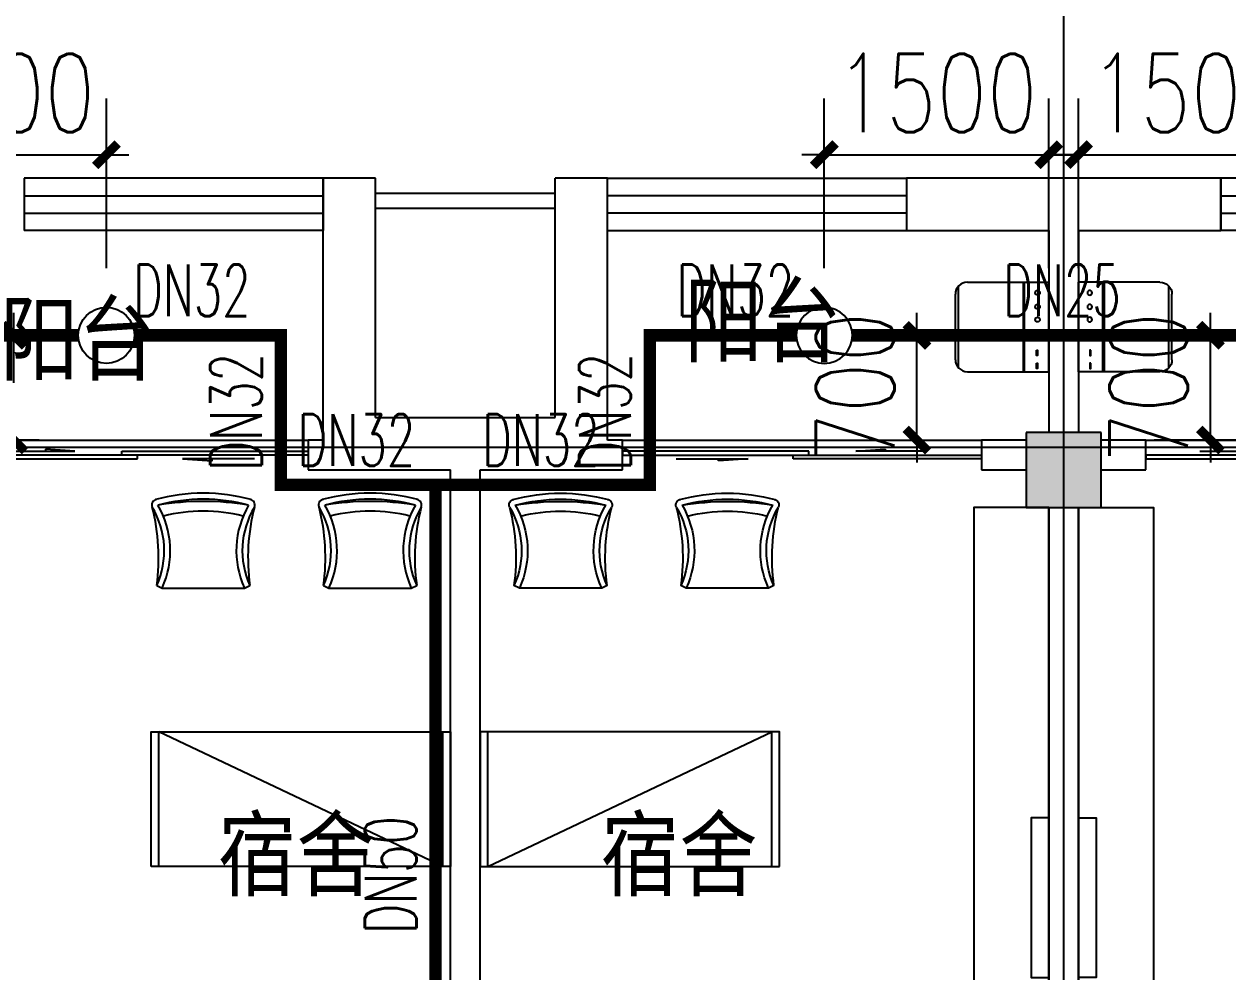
# Model space of a CAD drawing. Extents: x 0 to 2838408, y -923048 to 203859.
# Drawn here: x 2714313 to 2722361, y -334680 to -328345 of the extents above; entities that cross this region are included whole.
import ezdxf

# ---------------------------------------------------------------- set-up
doc = ezdxf.new("R2010")
doc.units = 0
doc.header["$LTSCALE"] = 1000
for name, color, linetype in [('A-Fixt', 81, 'Continuous'), ('COLUMN', 9, 'Continuous'), ('DOTE', 8, 'Continuous'), ('E2-栏杆', 92, 'Continuous'), ('EQUIP_喷头', 7, 'Continuous'), ('PIPE-喷淋', 6, 'Continuous'), ('PUB_HATCH', 8, 'Continuous'), ('PUB_TEXT', 7, 'Continuous'), ('TEXT_喷淋', 7, 'Continuous'), ('TWT_DIM', 3, 'Continuous'), ('WALL', 9, 'Continuous'), ('WINDOW', 4, 'Continuous'), ('XREF', 8, 'Continuous'), ('配景', 3, 'Continuous')]:
    doc.layers.add(name, color=color, linetype=linetype)
doc.styles.add('_TCH_DIM_T3', font='SIMPLEX', dxfattribs={"width": 0.75, "bigfont": 'HZTXT'})
doc.styles.add('_TWT_PIPEDN', font='SIMPLEX', dxfattribs={"width": 0.8, "height": 2.3, "bigfont": 'HZTXT'})
doc.styles.get("Standard").update_dxf_attribs({"font": 'geniso.shx', "bigfont": 'hztxt.shx'})
doc.dimstyles.new('_TWT_ARCH&&150', dxfattribs={"dimtxt": 525, "dimasz": 150, "dimexe": 375, "dimexo": 450, "dimgap": 150, "dimtad": 1, "dimdec": 0, "dimzin": 0, "dimdsep": 46, "dimtxsty": '_TCH_DIM_T3', "dimblk": 'ARCHTICK', "dimcen": 0.09, "dimclrt": 7, "dimazin": 2, "dimtfac": 1, "dimtdec": 0, "dimtix": 1, "dimtmove": 2, "dimatfit": 3, "dimfxl": 1, "dimtolj": 1, "dimtzin": 0, "dimarcsym": 0})

# ---------------------------------------------------------------- blocks, each defined once
blk = doc.blocks.new('单人床')
at = {"layer": 'A-Fixt'}
for p, q in [((47773.8, 13973.4), (48673.8, 13973.4)), ((47773.8, 12073.4), (48673.8, 13973.4)), ((47773.8, 12073.4), (48673.8, 12073.4))]:
    blk.add_line(p, q, dxfattribs=at)
blk.add_lwpolyline([(47773.8, 14023.4), (48673.8, 14023.4), (48673.8, 12023.4), (47773.8, 12023.4), (47773.8, 14023.4)], dxfattribs=at)
blk = doc.blocks.new('CH_AP01')
for p, q in [((-311.4, 16.6), (-275, 0)), ((-275, 0), (275, 0)), ((275, 0), (311.4, 16.6))]:
    blk.add_line(p, q)
for centre, radius, start, end in [((-306.8, 555.3), 37.8, 100.18588, 202.83587), ((0, -578.9), 1212.6, 74.71041, 105.28959), ((0, -578.9), 1172.6, 75.02868, 104.97132), ((0, -1278.1), 1856.9, 80.61099, 99.38901), ((306.8, 555.3), 37.8, 337.16413, 79.81412), ((-1658.4, 201.9), 1359.7, 352.16586, 14.42826), ((-823.7, 250), 562.9, 335.50378, 31.09034), ((-823.7, 250), 602.9, 335.50378, 30.26909), ((0, -578.9), 1092.6, 75.87672, 104.12328), ((823.7, 250), 602.9, 149.73091, 204.49622), ((823.7, 250), 562.9, 148.90966, 204.49622), ((1658.4, 201.9), 1359.7, 165.57174, 187.83414)]:
    blk.add_arc(centre, radius, start, end)
blk = doc.blocks.new('A$C61295E98')
at = {"color": 3}
for p, q in [((544, 597.9), (0, 597.9)), ((0, 597.9), (0, 0)), ((161.4, 597.9), (161.4, 0)), ((170.4, 0.2), (170.4, 597.6)), ((602.7, 572.2), (602.7, 25.6)), ((624, 517.9), (624, 80)), ((544, 0), (0, 0))]:
    blk.add_line(p, q, dxfattribs=at)
for points in [[(81.8, 540.3), (75.3, 540.3), (75.3, 576.8), (81.8, 576.8)], [(81.8, 453.1), (75.3, 453.1), (75.3, 489.6), (81.8, 489.6)], [(81.8, 352.9), (75.3, 352.9), (75.3, 389.4), (81.8, 389.4)]]:
    blk.add_lwpolyline(points, close=True, dxfattribs=at)
for centre in [(74, 250.1), (74, 164.2), (74, 70.5)]:
    blk.add_circle(centre, 15.7, dxfattribs=at)
for centre, start, end in [((544, 517.9), 360, 90), ((544, 80), 270, 0)]:
    blk.add_arc(centre, 80, start, end, dxfattribs=at)
blk = doc.blocks.new('宿舍')
at = {"layer": 'A-Fixt'}
for p, q in [((47853.8, 13801.7), (48353.8, 15701.7)), ((48353.8, 13801.7), (47853.8, 15701.7)), ((47853.8, 13801.7), (48353.8, 13801.7))]:
    blk.add_line(p, q, dxfattribs=at)
for points in [[(47853.8, 8601.7), (48353.8, 8601.7), (48353.8, 15701.7), (47853.8, 15701.7)], [(47853.8, 10676.1), (47970.5, 10676.1), (47970.5, 11742.6), (47853.8, 11742.6)]]:
    blk.add_lwpolyline(points, close=True, dxfattribs=at)
at = {"xscale": -1, "rotation": 90}
for p in [(63677.2, 60475.5), (63677.2, 58775.5)]:
    blk.add_blockref('单人床', p, dxfattribs=at)
at = {"layer": 'A-Fixt', "xscale": -1, "rotation": 180}
for p in [(50002, 9140.5), (51117.2, 9140.5)]:
    blk.add_blockref('CH_AP01', p, dxfattribs=at)
at = {"layer": '配景', "color": 252}
blk.add_blockref('A$C61295E98', (47853.8, 7096.6), dxfattribs=at)
blk = doc.blocks.new('$WINLIB2D$00000001')
at = {"color": 0}
for points in [[(-0.5, 0.5), (-0.5, -0.5)], [(-0.5, 0.5), (0.5, 0.5)], [(0.5, -0.5), (0.5, 0.5)], [(0.5, 0.1667), (-0.5, 0.1667)], [(0.5, -0.1667), (-0.5, -0.1667)], [(-0.5, -0.5), (0.5, -0.5)]]:
    blk.add_lwpolyline(points, dxfattribs=at)
blk = doc.blocks.new('$DorLib2D$00000131')
at = {"color": 0, "linetype": 'Continuous'}
for p, q in [((0.15, 0.125), (0.2319, 0.1973)), ((0.2319, 0.1973), (0.2319, 0.125)), ((-0.5, 0.125), (-0.5, 0)), ((0.0192, 0.125), (-0.5, 0.125)), ((0.0192, 0), (0.0192, 0.125)), ((0.35, 0.125), (0.15, 0.125)), ((-0.5, 0), (0.0192, 0)), ((-0.024, 0), (0.5, 0)), ((-0.024, -0.125), (-0.024, 0)), ((0.5, 0), (0.5, -0.125)), ((-0.35, -0.125), (-0.15, -0.125)), ((-0.2319, -0.1973), (-0.2319, -0.125)), ((-0.15, -0.125), (-0.2319, -0.1973)), ((0.5, -0.125), (-0.024, -0.125))]:
    blk.add_line(p, q, dxfattribs=at)
blk = doc.blocks.new('2F1')
at = {"layer": 'PUB_HATCH'}
blk.add_hatch(color=256, dxfattribs=at).paths.add_polyline_path([(2384966.7, -331075.2), (2384966.7, -331575.2), (2385466.7, -331575.2), (2385466.7, -331075.2)])
at = {"layer": 'COLUMN'}
for p, q in [((2384966.7, -331075.2), (2384966.7, -331575.2)), ((2385466.7, -331075.2), (2384966.7, -331075.2)), ((2385466.7, -331575.2), (2385466.7, -331075.2)), ((2384966.7, -331575.2), (2385466.7, -331575.2))]:
    blk.add_line(p, q, dxfattribs=at)
at = {"layer": 'DOTE'}
for p, q in [((2385216.7, -327575.2), (2385216.7, -410775.2)), ((2453916.7, -331175.2), (2343216.7, -331175.2)), ((2453916.7, -331175.2), (2343216.7, -331175.2))]:
    blk.add_line(p, q, dxfattribs=at)
at = {"layer": 'E2-栏杆'}
for points in [[(2380616.7, -329475.2), (2381816.7, -329475.2)], [(2380616.7, -329575.2), (2381816.7, -329575.2)]]:
    blk.add_lwpolyline(points, dxfattribs=at)
at = {"layer": 'WALL'}
for p, q in [((2380616.7, -329375.2), (2380266.7, -329375.2)), ((2380266.7, -329375.2), (2380266.7, -329725.2)), ((2380616.7, -330975.2), (2380616.7, -329375.2)), ((2382166.7, -329375.2), (2381816.7, -329375.2)), ((2381816.7, -330975.2), (2381816.7, -329375.2)), ((2382166.7, -329725.2), (2382166.7, -329375.2)), ((2385216.7, -329375.2), (2384166.7, -329375.2)), ((2384166.7, -329375.2), (2384166.7, -329725.2)), ((2386266.7, -329375.2), (2385216.7, -329375.2)), ((2386266.7, -329725.2), (2386266.7, -329375.2)), ((2380266.7, -331125.2), (2380266.7, -329725.2)), ((2382166.7, -331125.2), (2382166.7, -329725.2)), ((2384166.7, -329725.2), (2385116.7, -329725.2)), ((2385116.7, -329725.2), (2385116.7, -331075.2)), ((2385316.7, -329725.2), (2386266.7, -329725.2)), ((2385316.7, -329725.2), (2385316.7, -331075.2)), ((2380616.7, -330975.2), (2381216.7, -330975.2)), ((2381216.7, -330975.2), (2381816.7, -330975.2)), ((2380266.7, -331125.2), (2380166.7, -331125.2)), ((2380166.7, -331125.2), (2380166.7, -331325.2)), ((2382266.7, -331125.2), (2382166.7, -331125.2)), ((2382266.7, -331325.2), (2382266.7, -331125.2)), ((2384966.7, -331125.2), (2384666.7, -331125.2)), ((2384666.7, -331125.2), (2384666.7, -331325.2)), ((2385766.7, -331125.2), (2385466.7, -331125.2)), ((2385766.7, -331325.2), (2385766.7, -331125.2)), ((2380166.7, -331325.2), (2380516.7, -331325.2)), ((2380516.7, -331325.2), (2381116.7, -331325.2)), ((2381116.7, -336275.2), (2381116.7, -331325.2)), ((2381316.7, -331325.2), (2381916.7, -331325.2)), ((2381316.7, -336275.2), (2381316.7, -331325.2)), ((2381916.7, -331325.2), (2382266.7, -331325.2)), ((2384666.7, -331325.2), (2384966.7, -331325.2)), ((2385466.7, -331325.2), (2385766.7, -331325.2)), ((2385116.7, -331575.2), (2385116.7, -336275.2)), ((2385316.7, -331575.2), (2385316.7, -336275.2))]:
    blk.add_line(p, q, dxfattribs=at)
at = {"layer": 'WINDOW'}
for p, q in [((2377766.7, -331125.2), (2380166.7, -331125.2)), ((2382266.7, -331125.2), (2384666.7, -331125.2)), ((2385766.7, -331125.2), (2388166.7, -331125.2))]:
    blk.add_line(p, q, dxfattribs=at)
at = {"xscale": -1, "rotation": 180}
for p in [(2329462.9, -322973.6), (2337462.9, -322973.6)]:
    blk.add_blockref('宿舍', p, dxfattribs=at)
at = {"rotation": 180}
blk.add_blockref('宿舍', (2432970.6, -322973.6), dxfattribs=at)
at = {"layer": 'WINDOW'}
for name, p, xscale, yscale, zscale in [('$WINLIB2D$00000001', (2379266.7, -329550.2), -2000, -350, -2000), ('$WINLIB2D$00000001', (2383166.7, -329550.2), 2000, -350, 2000), ('$WINLIB2D$00000001', (2387266.7, -329550.2), -2000, -350, -2000), ('$DorLib2D$00000131', (2378966.7, -331225.2), -2400, 200, -2400), ('$DorLib2D$00000131', (2383466.7, -331225.2), 2400, 200, 2400), ('$DorLib2D$00000131', (2386966.7, -331225.2), -2400, 200, -2400)]:
    blk.add_blockref(name, p, dxfattribs=dict(at, xscale=xscale, yscale=yscale, zscale=zscale))
at = {"layer": 'PUB_TEXT'}
for s, p in [('阳台', (2382680.7, -330607.1)), ('阳台', (2378105, -330729.3)), ('宿舍', (2379562.1, -334174.9)), ('宿舍', (2382120.8, -334174.9))]:
    blk.add_text(s, height=525, dxfattribs=at).set_placement(p)
blk = doc.blocks.new('_ArchTick')
at = {"color": 0, "linetype": 'ByBlock', "const_width": 0.4}
blk.add_lwpolyline([(-0.5, -0.5), (0.5, 0.5)], dxfattribs=at)
blk = doc.blocks.new('*D1858')
at = {"layer": 'Defpoints', "color": 0, "linetype": 'ByBlock', "transparency": 16777216}
for p in [(2722862.5, -329217.8), (2721362.5, -330425.2), (2722862.5, -330425.2)]:
    blk.add_point(p, dxfattribs=at)
at = {"layer": 'TWT_DIM', "color": 0, "linetype": 'ByBlock', "lineweight": -2, "transparency": 16777216}
for p, q in [((2721362.5, -329975.2), (2721362.5, -328842.8)), ((2722862.5, -329975.2), (2722862.5, -328842.8)), ((2721362.5, -329217.8), (2721212.5, -329217.8)), ((2721362.5, -329217.8), (2722862.5, -329217.8)), ((2722862.5, -329217.8), (2723012.5, -329217.8))]:
    blk.add_line(p, q, dxfattribs=at)
at = {"layer": 'TWT_DIM', "color": 0, "linetype": 'ByBlock', "lineweight": -2, "transparency": 16777216, "xscale": 150, "yscale": 150, "zscale": 150}
blk.add_blockref('_ArchTick', (2721362.5, -329217.8), dxfattribs=at)
at = {"layer": 'TWT_DIM', "color": 0, "linetype": 'ByBlock', "lineweight": -2, "transparency": 16777216, "xscale": 150, "yscale": 150, "zscale": 150, "rotation": 180}
blk.add_blockref('_ArchTick', (2722862.5, -329217.8), dxfattribs=at)
at = {"layer": 'TWT_DIM', "color": 7, "linetype": 'ByBlock', "transparency": 16777216, "insert": (2722112.5, -328805.3), "char_height": 525, "attachment_point": 5, "style": '_TCH_DIM_T3'}
blk.add_mtext('\\A1;1500', dxfattribs=at)
blk = doc.blocks.new('*D1859')
at = {"layer": 'Defpoints', "color": 0, "linetype": 'ByBlock', "transparency": 16777216}
for p in [(2722243.5, -330425.2), (2722862.5, -330425.2), (2722862.5, -331125.2)]:
    blk.add_point(p, dxfattribs=at)
at = {"layer": 'TWT_DIM', "color": 0, "linetype": 'ByBlock', "lineweight": -2, "transparency": 16777216}
for p, q in [((2722243.5, -330425.2), (2722243.5, -330275.2)), ((2722412.5, -330425.2), (2721868.5, -330425.2)), ((2722243.5, -331125.2), (2722243.5, -330425.2)), ((2722412.5, -331125.2), (2721868.5, -331125.2)), ((2722243.5, -331125.2), (2722243.5, -331275.2))]:
    blk.add_line(p, q, dxfattribs=at)
at = {"layer": 'TWT_DIM', "color": 0, "linetype": 'ByBlock', "lineweight": -2, "transparency": 16777216, "xscale": 150, "yscale": 150, "zscale": 150}
for p, rotation in [((2722243.5, -330425.2), 270), ((2722243.5, -331125.2), 90)]:
    blk.add_blockref('_ArchTick', p, dxfattribs=dict(at, rotation=rotation))
at = {"layer": 'TWT_DIM', "color": 7, "linetype": 'ByBlock', "transparency": 16777216, "insert": (2721831, -330775.2), "char_height": 525, "attachment_point": 5, "rotation": 90, "style": '_TCH_DIM_T3'}
blk.add_mtext('\\A1;700', dxfattribs=at)
blk = doc.blocks.new('*D1860')
at = {"layer": 'Defpoints', "color": 0, "linetype": 'ByBlock', "transparency": 16777216}
for p in [(2714862.5, -329217.8), (2713362.5, -330425.2), (2714862.5, -330425.2)]:
    blk.add_point(p, dxfattribs=at)
at = {"layer": 'TWT_DIM', "color": 0, "linetype": 'ByBlock', "lineweight": -2, "transparency": 16777216}
for p, q in [((2713362.5, -329975.2), (2713362.5, -328842.8)), ((2714862.5, -329975.2), (2714862.5, -328842.8)), ((2713362.5, -329217.8), (2713212.5, -329217.8)), ((2713362.5, -329217.8), (2714862.5, -329217.8)), ((2714862.5, -329217.8), (2715012.5, -329217.8))]:
    blk.add_line(p, q, dxfattribs=at)
at = {"layer": 'TWT_DIM', "color": 0, "linetype": 'ByBlock', "lineweight": -2, "transparency": 16777216, "xscale": 150, "yscale": 150, "zscale": 150}
blk.add_blockref('_ArchTick', (2713362.5, -329217.8), dxfattribs=at)
at = {"layer": 'TWT_DIM', "color": 0, "linetype": 'ByBlock', "lineweight": -2, "transparency": 16777216, "xscale": 150, "yscale": 150, "zscale": 150, "rotation": 180}
blk.add_blockref('_ArchTick', (2714862.5, -329217.8), dxfattribs=at)
at = {"layer": 'TWT_DIM', "color": 7, "linetype": 'ByBlock', "transparency": 16777216, "insert": (2714112.5, -328805.3), "char_height": 525, "attachment_point": 5, "style": '_TCH_DIM_T3'}
blk.add_mtext('\\A1;1500', dxfattribs=at)
blk = doc.blocks.new('*D1861')
at = {"layer": 'Defpoints', "color": 0, "linetype": 'ByBlock', "transparency": 16777216}
for p in [(2714243.5, -330425.2), (2714862.5, -330425.2), (2714862.5, -331125.2)]:
    blk.add_point(p, dxfattribs=at)
at = {"layer": 'TWT_DIM', "color": 0, "linetype": 'ByBlock', "lineweight": -2, "transparency": 16777216}
for p, q in [((2714243.5, -330425.2), (2714243.5, -330275.2)), ((2714412.5, -330425.2), (2713868.5, -330425.2)), ((2714243.5, -331125.2), (2714243.5, -330425.2)), ((2714412.5, -331125.2), (2713868.5, -331125.2)), ((2714243.5, -331125.2), (2714243.5, -331275.2))]:
    blk.add_line(p, q, dxfattribs=at)
at = {"layer": 'TWT_DIM', "color": 0, "linetype": 'ByBlock', "lineweight": -2, "transparency": 16777216, "xscale": 150, "yscale": 150, "zscale": 150}
for p, rotation in [((2714243.5, -330425.2), 270), ((2714243.5, -331125.2), 90)]:
    blk.add_blockref('_ArchTick', p, dxfattribs=dict(at, rotation=rotation))
at = {"layer": 'TWT_DIM', "color": 7, "linetype": 'ByBlock', "transparency": 16777216, "insert": (2713831, -330775.2), "char_height": 525, "attachment_point": 5, "rotation": 90, "style": '_TCH_DIM_T3'}
blk.add_mtext('\\A1;700', dxfattribs=at)
blk = doc.blocks.new('*D1887')
at = {"layer": 'Defpoints', "color": 0, "linetype": 'ByBlock', "transparency": 16777216}
for p in [(2721162.5, -329217.8), (2719662.5, -330425.2), (2721162.5, -330425.2)]:
    blk.add_point(p, dxfattribs=at)
at = {"layer": 'TWT_DIM', "color": 0, "linetype": 'ByBlock', "lineweight": -2, "transparency": 16777216}
for p, q in [((2719662.5, -329975.2), (2719662.5, -328842.8)), ((2721162.5, -329975.2), (2721162.5, -328842.8)), ((2719662.5, -329217.8), (2719512.5, -329217.8)), ((2719662.5, -329217.8), (2721162.5, -329217.8)), ((2721162.5, -329217.8), (2721312.5, -329217.8))]:
    blk.add_line(p, q, dxfattribs=at)
at = {"layer": 'TWT_DIM', "color": 0, "linetype": 'ByBlock', "lineweight": -2, "transparency": 16777216, "xscale": 150, "yscale": 150, "zscale": 150}
blk.add_blockref('_ArchTick', (2719662.5, -329217.8), dxfattribs=at)
at = {"layer": 'TWT_DIM', "color": 0, "linetype": 'ByBlock', "lineweight": -2, "transparency": 16777216, "xscale": 150, "yscale": 150, "zscale": 150, "rotation": 180}
blk.add_blockref('_ArchTick', (2721162.5, -329217.8), dxfattribs=at)
at = {"layer": 'TWT_DIM', "color": 7, "linetype": 'ByBlock', "transparency": 16777216, "insert": (2720412.5, -328805.3), "char_height": 525, "attachment_point": 5, "style": '_TCH_DIM_T3'}
blk.add_mtext('\\A1;1500', dxfattribs=at)
blk = doc.blocks.new('*D1888')
at = {"layer": 'Defpoints', "color": 0, "linetype": 'ByBlock', "transparency": 16777216}
for p in [(2719662.5, -330425.2), (2720281.5, -330425.2), (2719662.5, -331125.2)]:
    blk.add_point(p, dxfattribs=at)
at = {"layer": 'TWT_DIM', "color": 0, "linetype": 'ByBlock', "lineweight": -2, "transparency": 16777216}
for p, q in [((2720281.5, -330425.2), (2720281.5, -330275.2)), ((2720112.5, -330425.2), (2720656.5, -330425.2)), ((2720281.5, -331125.2), (2720281.5, -330425.2)), ((2720112.5, -331125.2), (2720656.5, -331125.2)), ((2720281.5, -331125.2), (2720281.5, -331275.2))]:
    blk.add_line(p, q, dxfattribs=at)
at = {"layer": 'TWT_DIM', "color": 0, "linetype": 'ByBlock', "lineweight": -2, "transparency": 16777216, "xscale": 150, "yscale": 150, "zscale": 150}
for p, rotation in [((2720281.5, -330425.2), 270), ((2720281.5, -331125.2), 90)]:
    blk.add_blockref('_ArchTick', p, dxfattribs=dict(at, rotation=rotation))
at = {"layer": 'TWT_DIM', "color": 7, "linetype": 'ByBlock', "transparency": 16777216, "insert": (2719869, -330775.2), "char_height": 525, "attachment_point": 5, "rotation": 90, "style": '_TCH_DIM_T3'}
blk.add_mtext('\\A1;700', dxfattribs=at)
blk = doc.blocks.new('$TwtSys$00000125')
blk.add_circle((0, 0, 0), 1)

msp = doc.modelspace()

# ---------------------------------------------------------------- hatches: boundary and pattern name
at = {"layer": 'PIPE-喷淋', "linetype": 'ByBlock'}
for points in [[(2716029.3, -330425.2), (2716070.6, -330425.2), (2716070.6, -330384)], [(2716029.3, -330425.2), (2716029.3, -330384), (2716070.6, -330384)], [(2718495.8, -330425.2), (2718454.5, -330425.2), (2718454.5, -330384)], [(2718495.8, -330425.2), (2718495.8, -330384), (2718454.5, -330384)], [(2716029.3, -331425.2), (2716029.3, -331466.5), (2715988.1, -331466.5)], [(2716029.3, -331425.2), (2715988.1, -331425.2), (2715988.1, -331466.5)], [(2718495.8, -331425.2), (2718495.8, -331466.5), (2718537, -331466.5)], [(2718495.8, -331425.2), (2718537, -331425.2), (2718537, -331466.5)]]:
    msp.add_hatch(color=256, dxfattribs=at).paths.add_polyline_path(points)

# ---------------------------------------------------------------- linework, layer by layer
at = {"layer": 'PIPE-喷淋', "linetype": 'ByBlock', "ltscale": 1.5, "const_width": 82.5}
for points in [[(2711850, -330425.2), (2714675, -330425.2)], [(2716029.3, -330425.2), (2715050, -330425.2)], [(2716029.3, -331425.2), (2716029.3, -330425.2)], [(2718495.8, -331425.2), (2718495.8, -330425.2)], [(2718495.8, -330425.2), (2719475, -330425.2)], [(2719850, -330425.2), (2722675, -330425.2)], [(2717062.5, -331425.2), (2716029.3, -331425.2)], [(2717062.5, -336614.7), (2717062.5, -331425.2)], [(2717062.5, -331425.2), (2718495.8, -331425.2)]]:
    msp.add_lwpolyline(points, dxfattribs=at)

# ---------------------------------------------------------------- block references
at = {"layer": 'EQUIP_喷头', "linetype": 'ByBlock', "xscale": 187.5, "yscale": 187.5, "zscale": 187.5}
msp.add_blockref('$TwtSys$00000125', (2714862.5, -330425.2), dxfattribs=at)
at = {"layer": 'EQUIP_喷头', "linetype": 'ByBlock', "xscale": 187.5, "yscale": -187.5, "zscale": 187.5, "rotation": 180}
msp.add_blockref('$TwtSys$00000125', (2719662.5, -330425.2), dxfattribs=at)
at = {"layer": 'XREF'}
msp.add_blockref('2F1', (336045.8, 0), dxfattribs=at)

# ---------------------------------------------------------------- texts
at = {"layer": 'TEXT_喷淋', "color": 251, "linetype": 'ByBlock', "style": '_TWT_PIPEDN', "width": 0.64}
for s, p in [('DN32', (2715041.1, -330297.7)), ('DN32', (2718674.4, -330297.7)), ('DN25', (2720857.7, -330297.7)), ('DN32', (2716141.1, -331297.7)), ('DN32', (2717374.4, -331297.7))]:
    msp.add_text(s, height=345, dxfattribs=at).set_placement(p)
for s, p in [('DN32', (2715901.8, -331330)), ('DN32', (2718368.3, -331330)), ('DN50', (2716935, -334424.8))]:
    msp.add_text(s, height=345, rotation=90, dxfattribs=at).set_placement(p)

# ---------------------------------------------------------------- dimensions: what is measured, and where the dimension line sits
at = {"layer": 'TWT_DIM', "linetype": 'ByBlock'}
for p1, p2, distance, picture, middle in [((2713362.5, -330425.2), (2714862.5, -330425.2), 1207.4, '*D1860', (2714112.5, -328805.3)), ((2719662.5, -330425.2), (2721162.5, -330425.2), 1207.4, '*D1887', (2720412.5, -328805.3)), ((2721362.5, -330425.2), (2722862.5, -330425.2), 1207.4, '*D1858', (2722112.5, -328805.3)), ((2714862.5, -331125.2), (2714862.5, -330425.2), 619, '*D1861', (2713831, -330775.2)), ((2719662.5, -331125.2), (2719662.5, -330425.2), -619, '*D1888', (2719869, -330775.2)), ((2722862.5, -331125.2), (2722862.5, -330425.2), 619, '*D1859', (2721831, -330775.2))]:
    dim = msp.add_aligned_dim(p1=p1, p2=p2, distance=distance, dimstyle='_TWT_ARCH&&150', dxfattribs=at)
    dim.commit()
    dim.dimension.update_dxf_attribs({"geometry": picture, "text_midpoint": middle})

doc.saveas('drawing.dxf')
